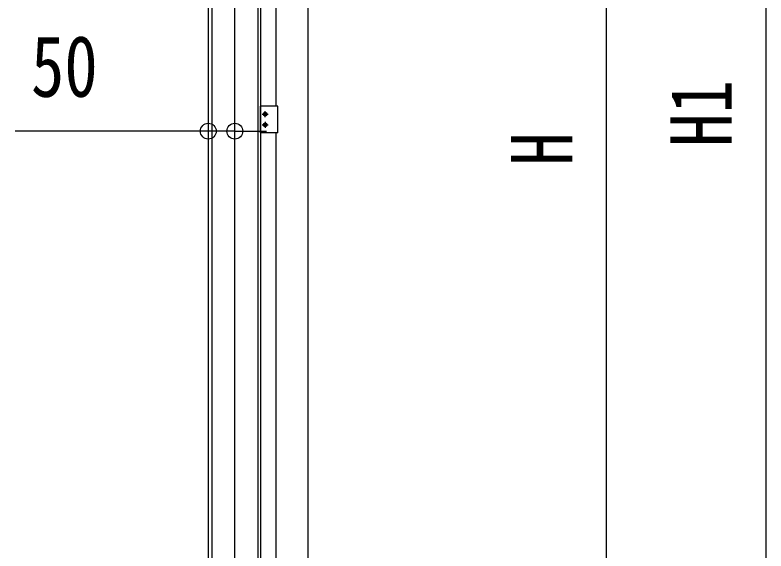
# Model space of a CAD drawing. Units: millimetres, scale not verified. Extents: x -14717 to 14718, y -10397 to 10401.
# Drawn here: x -784 to 630, y -6878 to -5870 of the extents above; entities that cross this region are included whole.
import ezdxf
from ezdxf.enums import TextEntityAlignment as Align

# ---------------------------------------------------------------- set-up
doc = ezdxf.new("R2010")
doc.units = ezdxf.units.MM
doc.header["$LTSCALE"] = 50
for name, color, linetype in [('0-4_YKK_12', 2, 'Continuous'), ('0-5_YKK_A1', 4, 'Continuous'), ('0-6_YKK_D', 6, 'Continuous')]:
    doc.layers.add(name, color=color, linetype=linetype)
doc.styles.add('ＭＳ ゴシック', font='')
doc.styles.get('ＭＳ ゴシック').set_extended_font_data('MS Gothic')

msp = doc.modelspace()

# ---------------------------------------------------------------- linework, layer by layer
at = {"layer": '0-4_YKK_12'}
msp.add_line((-370.18, -7764), (-370.18, -4972.51), dxfattribs=at)
at = {"layer": '0-5_YKK_A1'}
for p, q in [((-420.18, -4974.53), (-420.18, -7211.5)), ((-413.31, -4974.77), (-413.31, -7711.5)), ((-327.04, -5014.06), (-327.04, -7711.5)), ((-321.98, -5014.06), (-321.98, -7211.5)), ((-231.85, -7101.5), (-231.85, -5014.06)), ((-292.05, -6041.5), (-292.05, -5111.5)), ((-289.38, -6041.5), (-321.68, -6041.5)), ((-321.68, -6091.5), (-321.68, -6041.5)), ((-312.98, -6062), (-312.98, -6051)), ((-289.38, -6091.5), (-289.38, -6041.5)), ((-318.48, -6056.5), (-307.48, -6056.5)), ((-311.75, -6056.91), (-310.93, -6056.91)), ((-318.48, -6076.5), (-307.48, -6076.5)), ((-312.98, -6071), (-312.98, -6082)), ((-311.75, -6076.09), (-310.93, -6076.09)), ((-289.38, -6091.5), (-321.68, -6091.5)), ((-292.05, -7021.5), (-292.05, -6091.5))]:
    msp.add_line(p, q, dxfattribs=at)
for points in [[(-314.21, -6056.09), (-315.03, -6056.09), (-315.03, -6056.91), (-314.21, -6056.91)], [(-312.57, -6055.27), (-312.57, -6054.45), (-313.39, -6054.45), (-313.39, -6055.27)], [(-313.39, -6057.73), (-313.39, -6058.55), (-312.57, -6058.55), (-312.57, -6057.73)], [(-310.93, -6056.91), (-310.93, -6056.09), (-311.75, -6056.09)], [(-314.21, -6076.91), (-315.03, -6076.91), (-315.03, -6076.09), (-314.21, -6076.09)], [(-313.39, -6075.27), (-313.39, -6074.45), (-312.57, -6074.45), (-312.57, -6075.27)], [(-312.57, -6077.73), (-312.57, -6078.55), (-313.39, -6078.55), (-313.39, -6077.73)], [(-310.93, -6076.09), (-310.93, -6076.91), (-311.75, -6076.91)]]:
    msp.add_lwpolyline(points, dxfattribs=at)
for centre in [(-312.98, -6056.5), (-312.98, -6076.5)]:
    msp.add_circle(centre, 3.5, dxfattribs=at)
for centre, start, end in [((-314.21, -6055.27), 270, 0), ((-314.21, -6057.73), 0, 90), ((-311.75, -6055.27), 180, 270), ((-311.75, -6057.73), 90, 180), ((-314.21, -6075.27), 270, 0), ((-314.21, -6077.73), 0, 90), ((-311.75, -6075.27), 180, 270), ((-311.75, -6077.73), 90, 180)]:
    msp.add_arc(centre, 0.82, start, end, dxfattribs=at)
at = {"layer": '0-6_YKK_D'}
for p, q in [((629.82, -5014.58), (629.82, -7036.5)), ((329.82, -7036.5), (329.82, -5186.5)), ((-420.18, -6088.49), (-783.98, -6088.49)), ((-370.18, -6088.49), (-420.18, -6088.49)), ((-370.18, -6088.49), (-310.68, -6088.49))]:
    msp.add_line(p, q, dxfattribs=at)
for centre in [(-420.18, -6088.49), (-370.18, -6088.49)]:
    msp.add_circle(centre, 14.88, dxfattribs=at)

# ---------------------------------------------------------------- texts
at = {"layer": '0-6_YKK_D', "style": 'ＭＳ ゴシック', "width": 0.8}
msp.add_text('50', height=115.5, dxfattribs=at).set_placement((-753.98, -6058.49), align=Align.BOTTOM_LEFT)
for s, p in [('H1', (599.82, -6117.94)), ('H', (299.82, -6153.5))]:
    msp.add_text(s, height=115.5, rotation=90, dxfattribs=at).set_placement(p, align=Align.BOTTOM_LEFT)

doc.saveas('drawing.dxf')
